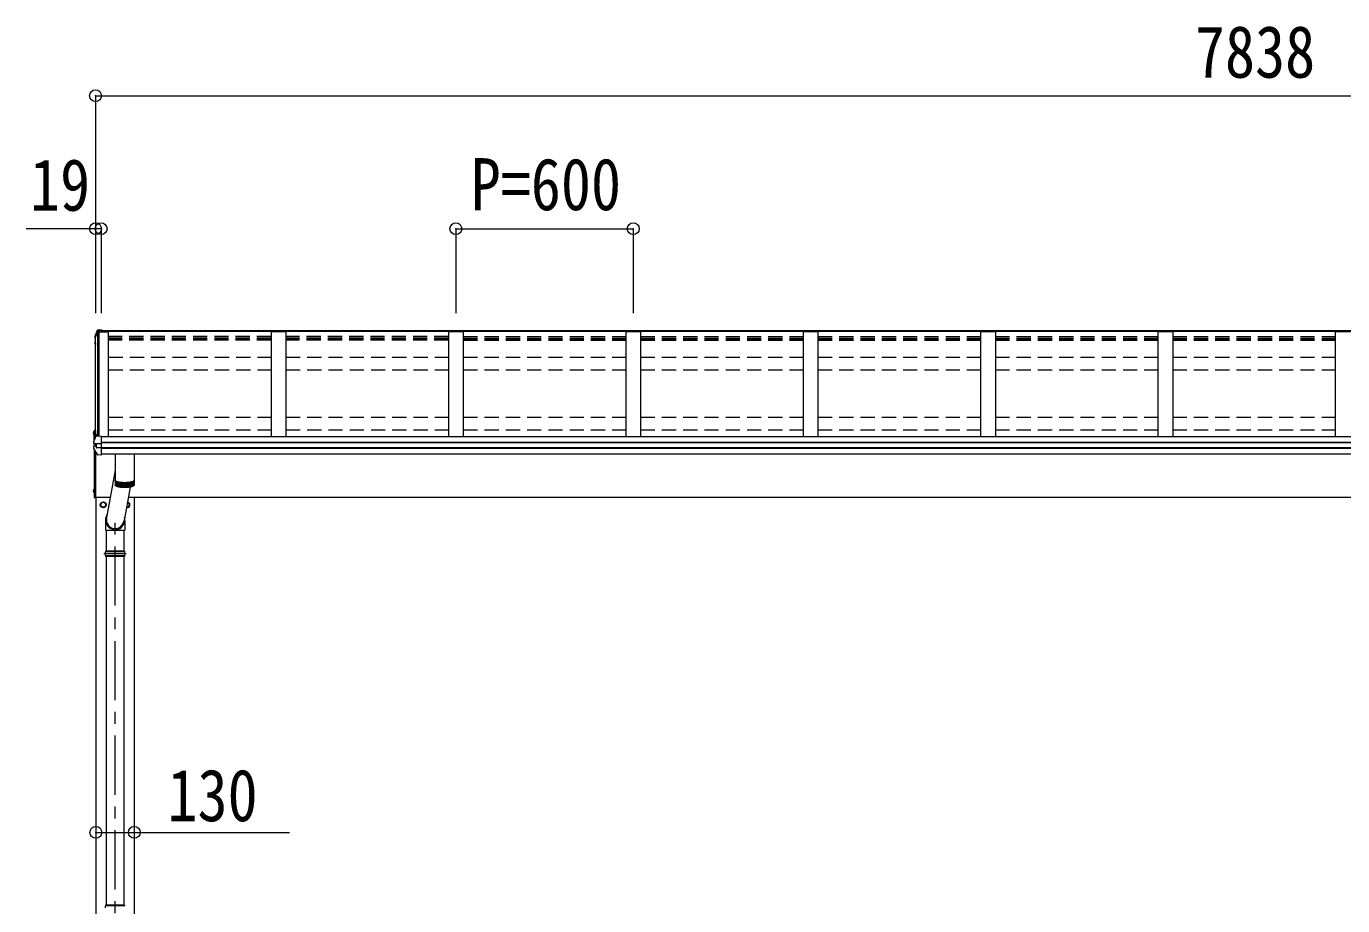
# Model space of a CAD drawing. Units: millimetres at full size; some dimension numbers follow another scale. Extents: x -11243 to 11243, y -7760 to 7760.
# Drawn here: x -8270 to -3817, y -3296 to -322 of the extents above; entities that cross this region are included whole.
import ezdxf
from ezdxf.enums import TextEntityAlignment as Align

# ---------------------------------------------------------------- set-up
doc = ezdxf.new("R2010")
doc.units = ezdxf.units.MM
doc.header["$LTSCALE"] = 40
doc.header["$PDMODE"] = 32
doc.header["$PDSIZE"] = 40
doc.linetypes.add('CHAIN1', pattern=[8, 5, -1, 1, -1])
doc.linetypes.add('DASHED1', pattern=[1.8, 1.2, -0.6])
for name, color, linetype, lineweight in [('0-1_本体', 5, 'CHAIN1', 9), ('0-3_ELV2', 4, 'Continuous', 9), ('0-6_OTH_LINE', 6, 'Continuous', 9), ('0-9_OUTLINE', 7, 'Continuous', 9)]:
    doc.layers.add(name, color=color, linetype=linetype, lineweight=lineweight)
doc.styles.add('ＭＳ ゴシック', font='')
doc.styles.get('ＭＳ ゴシック').set_extended_font_data('MS Gothic')

msp = doc.modelspace()

# ---------------------------------------------------------------- linework, layer by layer
at = {"layer": '0-1_本体'}
msp.add_line((-7969.61, -5161.28), (-7969.61, -1995.37), dxfattribs=at)
at = {"layer": '0-3_ELV2'}
for p, q in [((-8038.09, -1371.44), (-8038.09, -1375.46)), ((-8037.04, -1376.73), (-8035.61, -1377.01)), ((-8035.61, -1375.13), (-8036.18, -1375.02)), ((-8035.61, -1375.48), (-8036.18, -1375.37)), ((-8035.61, -1710.48), (-8035.61, -1372.77)), ((-8028.79, -1355.39), (-8027.59, -1355.33)), ((-8028.61, -1355.38), (-8028.61, -1709.36)), ((-8027.45, -1355.12), (-8027.81, -1352.64)), ((-8027.59, -1355.33), (-8027.81, -1353.84)), ((-8013.61, -1349.41), (-8027.77, -1350.18)), ((-8016.61, -1354.51), (-8027.45, -1355.12)), ((-8027.45, -1355.12), (-8027.45, -1355.54)), ((-8027.45, -1355.5), (-8016.61, -1355.5)), ((-8022.91, -1709.08), (-8022.91, -1355.5)), ((-8016.61, -1352.27), (-8016.61, -1355.5)), ((-8016.61, -1352.27), (-8013.61, -1352.27)), ((-216.61, -1352.27), (-8016.61, -1352.27)), ((-216.61, -1354.49), (-8016.61, -1354.49)), ((-8016.61, -1355.61), (-7991.61, -1355.61)), ((-8013.61, -1352.27), (-8013.61, -1349.41)), ((-7991.61, -1710.47), (-7991.61, -1355.61)), ((-7441.61, -1355.65), (-7441.61, -1710.47)), ((-7391.61, -1355.65), (-7441.61, -1355.65)), ((-7391.61, -1355.65), (-7391.61, -1710.47)), ((-6841.61, -1355.65), (-6841.61, -1710.47)), ((-6791.61, -1355.65), (-6841.61, -1355.65)), ((-6791.61, -1355.65), (-6791.61, -1710.47)), ((-6241.61, -1355.65), (-6241.61, -1710.47)), ((-6191.61, -1355.65), (-6241.61, -1355.65)), ((-6191.61, -1355.65), (-6191.61, -1710.47)), ((-5641.61, -1355.65), (-5641.61, -1710.47)), ((-5591.61, -1355.65), (-5641.61, -1355.65)), ((-5591.61, -1355.65), (-5591.61, -1710.47)), ((-5041.61, -1355.65), (-5041.61, -1710.47)), ((-4991.61, -1355.65), (-5041.61, -1355.65)), ((-4991.61, -1355.65), (-4991.61, -1710.47)), ((-4441.61, -1355.65), (-4441.61, -1710.47)), ((-4391.61, -1355.65), (-4441.61, -1355.65)), ((-4391.61, -1355.65), (-4391.61, -1710.47)), ((-3841.61, -1355.65), (-3841.61, -1710.47)), ((-3791.61, -1355.65), (-3841.61, -1355.65)), ((-8038.49, -1390.38), (-8038.49, -1394.43)), ((-8038.45, -1390.05), (-8038.46, -1390.11)), ((-8035.61, -1392.8), (-8037.44, -1393.16)), ((-8035.61, -1388.79), (-8036.75, -1388.93)), ((-8036.47, -1394.49), (-8035.61, -1394.33)), ((-8040.11, -1722.49), (-8040.11, -1690.32)), ((-8039.05, -1689.33), (-8036.11, -1689.51)), ((-8036.11, -1689.51), (-8036.11, -1711.77)), ((-8035.61, -1690.51), (-8035.61, -1710.48)), ((-8040.61, -1693.59), (-8041.59, -1693.77)), ((-8040.61, -1701.42), (-8041.59, -1701.25)), ((-8041.19, -1732.17), (-8041.19, -1725.66)), ((-8040.61, -1693.59), (-8040.61, -1701.42)), ((-8040.61, -1693.59), (-8040.11, -1693.68)), ((-8040.61, -1701.42), (-8040.11, -1701.33)), ((-8040.32, -1733.16), (-8040.39, -1733.15)), ((-8040.32, -1733.16), (-8040.31, -1733.16)), ((-8040.11, -1743.07), (-8040.11, -1733.19)), ((-8033.06, -1734.1), (-8039.44, -1733.3)), ((-8036.11, -1733.72), (-8036.11, -1742.3)), ((-8035.61, -1733.78), (-8035.61, -1742.2)), ((-8033.61, -1734.03), (-8033.61, -1747.82)), ((-8016.61, -1734.09), (-8031.41, -1734.19)), ((-8016.61, -1708.78), (-8016.61, -1772.26)), ((-216.61, -1710.47), (-8016.61, -1710.47)), ((-216.61, -1730), (-8016.61, -1730)), ((-216.61, -1730.9), (-8016.61, -1730.9)), ((-8041.66, -1750.72), (-8041.66, -1744.19)), ((-8033.61, -1741.81), (-8040.85, -1743.22)), ((-8040.11, -1753.58), (-8040.11, -1915.69)), ((-8035.61, -1760.91), (-8035.61, -1915.51)), ((-8016.61, -1747.95), (-8031.41, -1747.75)), ((-8028.99, -1771.16), (-8028.98, -1771.18)), ((-8016.61, -1772.26), (-8028.2, -1771.63)), ((-216.61, -1748.14), (-8016.61, -1748.14)), ((-216.61, -1750.1), (-8016.61, -1750.1)), ((-216.61, -1769.46), (-8016.61, -1769.46)), ((-8040.61, -1889.59), (-8041.59, -1889.77)), ((-8040.61, -1897.42), (-8041.59, -1897.25)), ((-8040.61, -1889.59), (-8040.61, -1897.42)), ((-8040.61, -1889.59), (-8040.11, -1889.68)), ((-8040.61, -1897.42), (-8040.11, -1897.33)), ((-7985.75, -1915.51), (-8035.61, -1915.51)), ((-8034.61, -1915.51), (-8034.61, -4965.51)), ((-8018.21, -1940.26), (-8018.11, -1940.26)), ((-8018.21, -1940.76), (-8018.11, -1940.76)), ((-2931.61, -1915.51), (-7924.79, -1915.51)), ((-7904.61, -1915.51), (-7904.61, -4965.51))]:
    msp.add_line(p, q, dxfattribs=at)
at = {"layer": '0-3_ELV2', "linetype": 'DASHED1'}
for p, q in [((-7441.61, -1371.05), (-7991.61, -1371.05)), ((-7441.61, -1377.42), (-7991.61, -1377.42)), ((-7441.61, -1379.41), (-7991.61, -1379.41)), ((-6841.61, -1371.05), (-7391.61, -1371.05)), ((-6841.61, -1377.42), (-7391.61, -1377.42)), ((-6841.61, -1379.41), (-7391.61, -1379.41)), ((-6791.61, -1371.05), (-6241.61, -1371.05)), ((-6791.61, -1377.42), (-6241.61, -1377.42)), ((-6791.61, -1379.41), (-6241.61, -1379.41)), ((-6191.61, -1371.05), (-5641.61, -1371.05)), ((-6191.61, -1377.42), (-5641.61, -1377.42)), ((-6191.61, -1379.41), (-5641.61, -1379.41)), ((-5591.61, -1371.05), (-5041.61, -1371.05)), ((-5591.61, -1377.42), (-5041.61, -1377.42)), ((-5591.61, -1379.41), (-5041.61, -1379.41)), ((-4991.61, -1371.05), (-4441.61, -1371.05)), ((-4991.61, -1377.42), (-4441.61, -1377.42)), ((-4991.61, -1379.41), (-4441.61, -1379.41)), ((-4391.61, -1371.05), (-3841.61, -1371.05)), ((-4391.61, -1377.42), (-3841.61, -1377.42)), ((-4391.61, -1379.41), (-3841.61, -1379.41)), ((-7441.61, -1383.18), (-7991.61, -1383.18)), ((-6841.61, -1383.18), (-7391.61, -1383.18)), ((-6791.61, -1383.18), (-6241.61, -1383.18)), ((-6191.61, -1383.18), (-5641.61, -1383.18)), ((-5591.61, -1383.18), (-5041.61, -1383.18)), ((-4991.61, -1383.18), (-4441.61, -1383.18)), ((-4391.61, -1383.18), (-3841.61, -1383.18)), ((-7991.61, -1441.66), (-7441.61, -1441.66)), ((-7391.61, -1441.66), (-6841.61, -1441.66)), ((-6791.61, -1441.66), (-6241.61, -1441.66)), ((-6191.61, -1441.66), (-5641.61, -1441.66)), ((-5591.61, -1441.66), (-5041.61, -1441.66)), ((-4991.61, -1441.66), (-4441.61, -1441.66)), ((-4391.61, -1441.66), (-3841.61, -1441.66)), ((-7991.61, -1484.17), (-7441.61, -1484.17)), ((-7391.61, -1484.17), (-6841.61, -1484.17)), ((-6791.61, -1484.17), (-6241.61, -1484.17)), ((-6191.61, -1484.17), (-5641.61, -1484.17)), ((-5591.61, -1484.17), (-5041.61, -1484.17)), ((-4991.61, -1484.17), (-4441.61, -1484.17)), ((-4391.61, -1484.17), (-3841.61, -1484.17)), ((-7991.61, -1644.44), (-7441.61, -1644.44)), ((-7391.61, -1644.44), (-6841.61, -1644.44)), ((-6791.61, -1644.44), (-6241.61, -1644.44)), ((-6191.61, -1644.44), (-5641.61, -1644.44)), ((-5591.61, -1644.44), (-5041.61, -1644.44)), ((-4991.61, -1644.44), (-4441.61, -1644.44)), ((-4391.61, -1644.44), (-3841.61, -1644.44)), ((-7991.61, -1686.96), (-7441.61, -1686.96)), ((-7391.61, -1686.96), (-6841.61, -1686.96)), ((-6791.61, -1686.96), (-6241.61, -1686.96)), ((-6191.61, -1686.96), (-5641.61, -1686.96)), ((-5591.61, -1686.96), (-5041.61, -1686.96)), ((-4991.61, -1686.96), (-4441.61, -1686.96)), ((-4391.61, -1686.96), (-3841.61, -1686.96)), ((-8042.69, -1695.21), (-8040.38, -1696.36)), ((-8042.69, -1699.81), (-8040.38, -1698.65)), ((-8040.38, -1696.36), (-8039.77, -1697.51)), ((-8040.38, -1698.65), (-8039.77, -1697.51)), ((-8042.69, -1891.21), (-8040.38, -1892.36)), ((-8042.69, -1895.81), (-8040.38, -1894.65)), ((-8040.38, -1892.36), (-8039.77, -1893.51)), ((-8040.38, -1894.65), (-8039.77, -1893.51))]:
    msp.add_line(p, q, dxfattribs=at)
at = {"layer": '0-3_ELV2'}
for points in [[(-8038.08, -1371.28), (-8038.09, -1371.39), (-8038.09, -1371.44)], [(-8030.42, -1351.39), (-8034.66, -1362), (-8038.01, -1370.95), (-8038.08, -1371.22), (-8038.08, -1371.28)], [(-8030.42, -1354.96), (-8031.42, -1357.45), (-8032.4, -1359.95), (-8033.37, -1362.45), (-8034.32, -1364.95), (-8035.27, -1367.46), (-8036.2, -1369.98), (-8037.11, -1372.5), (-8038.01, -1375.03)], [(-8013.61, -1351.84), (-8027.81, -1352.64), (-8027.81, -1353.84), (-8028.93, -1353.9)], [(-8027.51, -1355.54), (-8027.59, -1354.98), (-8027.59, -1355.33)], [(-8038.46, -1390.07), (-8038.48, -1390.24), (-8038.49, -1390.38)], [(-8038.32, -1395.07), (-8036.85, -1397.62), (-8035.61, -1399.74)], [(-8041.13, -1725.33), (-8041.18, -1725.54), (-8041.19, -1725.66)], [(-8033.25, -1704.53), (-8034.29, -1707.11), (-8035.31, -1709.69), (-8036.32, -1712.29), (-8037.31, -1714.89), (-8038.28, -1717.49), (-8039.25, -1720.1), (-8040.2, -1722.71), (-8041.13, -1725.33)], [(-8037.84, -1733.39), (-8039.08, -1733.34), (-8040.31, -1733.16)], [(-8033.06, -1734.1), (-8032.81, -1734.12), (-8032.67, -1734.14)], [(-8016.61, -1708.78), (-8030.61, -1709.46), (-8030.61, -1703.81), (-8032.38, -1703.9)], [(-8036.11, -1760.11), (-8036.11, -1916.51), (-8039.05, -1916.68)], [(-8036.11, -1760.11), (-8036.11, -1915.51), (-8035.61, -1915.51)], [(-7927.71, -1931.79), (-7921.11, -1935.6), (-7921.11, -1945.41), (-7929.61, -1950.32), (-7930.91, -1949.57)]]:
    msp.add_lwpolyline(points, dxfattribs=at)
msp.add_lwpolyline([(-8009.61, -1930.69), (-8001.11, -1935.6), (-8001.11, -1945.41), (-8009.61, -1950.32), (-8018.11, -1945.41), (-8018.11, -1935.6)], close=True, dxfattribs=at)
for radius in [10, 8.5]:
    msp.add_circle((-8009.61, -1940.51), radius, dxfattribs=at)
for centre, radius, start, end in [((-8036.79, -1375.46), 1.3, 160.55137, 259.11062), ((-8036.12, -1375.08), 0.299, 160.48478, 259.11069), ((-7566.68, -1541.95), 498.52, 158.04646, 160.43093), ((-8036.12, -1374.73), 0.3, 212.93591, 259.04607), ((-8028.84, -1355.6), 1.7, 92.9577, 157.99775), ((-8028.19, -1352.77), 2.62, 80.76, 148.16555), ((-8028.77, -1355.69), 0.3, 92.95769, 158.00506), ((-8037.19, -1394.43), 1.3, 100.8784, 209.72862), ((-8037.19, -1390.34), 1.3, 99.76805, 169.97457), ((-8036.74, -1391.26), 2.32, 92.65141, 119.69627), ((-8036.41, -1394.79), 0.299, 100.87832, 209.80871), ((-7603.85, -1146.18), 499.04, 209.85327, 210.09589), ((-7603.85, -1146.52), 499.04, 209.85327, 210.09589), ((-8039.11, -1690.32), 1, 86.5, 180), ((-8036.61, -1697.51), 6.5, 149.36409, 210.63591), ((-8041.43, -1694.65), 0.9, 100, 149.36409), ((-8041.43, -1700.36), 0.9, 210.63591, 260), ((-8040.19, -1732.17), 1, 180, 258.54639), ((-8032.33, -1704.9), 1, 92.95955, 157.94622), ((-8040.66, -1744.2), 0.998, 100.914, 179.94879), ((-8040.66, -1750.72), 1, 180, 210.67851), ((-7646.71, -1517.02), 459.05, 210.67556, 213.61643), ((-8033.96, -1731.47), 16.37, 271.41275, 274.51688), ((-8028.15, -1770.63), 1, 213.61937, 266.89265), ((-8036.61, -1893.51), 6.5, 149.36409, 210.63591), ((-8041.43, -1890.65), 0.9, 100, 149.36409), ((-8041.43, -1896.36), 0.9, 210.63591, 260), ((-8039.11, -1915.69), 1, 180, 273.5), ((-8009.61, -1940.51), 8.6, 171.25399, 178.33419), ((-8009.61, -1940.51), 8.6, 181.66581, 188.74601), ((-8009.61, -1940.51), 8.6, 111.25399, 128.74601), ((-8009.61, -1940.51), 8.6, 231.25399, 248.74601), ((-8009.61, -1940.51), 8.6, 51.25399, 68.74601), ((-8009.61, -1940.51), 8.6, 291.25399, 308.74601), ((-8009.61, -1940.51), 8.6, 351.25399, 8.74601), ((-7929.61, -1940.51), 10, 261.70038, 77.9371), ((-7929.61, -1940.51), 8.5, 262.03259, 77.60489), ((-7929.61, -1940.51), 8.6, 51.25399, 68.74601), ((-7929.61, -1940.51), 8.6, 291.25399, 308.74601), ((-7929.61, -1940.51), 8.6, 351.25399, 8.74601)]:
    msp.add_arc(centre, radius, start, end, dxfattribs=at)
for centre, major_axis, ratio, start_param, end_param in [((-8032.77, -1726.58), (-9.96, 2.12), 0.734427, 1.7356015, 1.8609052), ((-8032.61, -1747.63), (1, 0.195), 0.067217, 3.1284981, 3.4826308), ((-8032.77, -1755.35), (9.97, 1.96), 0.736539, 1.29146, 1.4167637)]:
    msp.add_ellipse(centre, major_axis=major_axis, ratio=ratio, start_param=start_param, end_param=end_param, dxfattribs=at)
at = {"layer": '0-6_OTH_LINE'}
for p, q in [((-8035.61, -556.81), (-8035.61, -1292.27)), ((-8035.61, -556.81), (-197.61, -556.81)), ((-8035.61, -1006.81), (-8269.73, -1006.81)), ((-8035.61, -1006.81), (-8035.61, -1292.27)), ((-8016.61, -1006.81), (-8035.61, -1006.81)), ((-8016.61, -1006.81), (-8016.61, -1292.27)), ((-6816.61, -1006.81), (-6816.61, -1292.27)), ((-6816.61, -1006.81), (-6216.61, -1006.81)), ((-6216.61, -1006.81), (-6216.61, -1292.27)), ((-8034.61, -3048.65), (-7904.61, -3048.65))]:
    msp.add_line(p, q, dxfattribs=at)
at = {"layer": '0-6_OTH_LINE', "lineweight": 18}
msp.add_line((-7904.61, -3048.65), (-7379.19, -3048.65), dxfattribs=at)
at = {"layer": '0-6_OTH_LINE'}
for p in [(-8035.61, -556.81), (-8035.61, -1006.81), (-8016.61, -1006.81), (-6816.61, -1006.81), (-6216.61, -1006.81), (-8034.61, -3048.65), (-7904.61, -3048.65)]:
    msp.add_point(p, dxfattribs=at)
at = {"layer": '0-9_OUTLINE'}
for p, q in [((-7969.11, -1769.46), (-7969.11, -1873.99)), ((-7905.11, -1769.46), (-7905.11, -1873.99)), ((-7969.11, -1822.87), (-7999.14, -1990.07)), ((-7967.76, -1860.91), (-7967.76, -1876.37)), ((-7966.23, -1861.96), (-7966.23, -1877.42)), ((-7964.14, -1862.97), (-7964.14, -1878.42)), ((-7961.51, -1863.89), (-7961.51, -1879.34)), ((-7958.41, -1864.71), (-7958.41, -1880.17)), ((-7954.89, -1865.41), (-7954.89, -1880.87)), ((-7951.03, -1865.99), (-7951.03, -1881.44)), ((-7946.89, -1866.42), (-7946.89, -1881.87)), ((-7942.56, -1866.69), (-7942.56, -1882.14)), ((-7938.12, -1866.81), (-7938.12, -1882.26)), ((-7933.66, -1866.76), (-7933.66, -1882.22)), ((-7929.26, -1866.56), (-7929.26, -1882.01)), ((-7925.01, -1866.2), (-7925.01, -1881.65)), ((-7921, -1865.69), (-7921, -1881.14)), ((-7917.3, -1880.49), (-7917.3, -1865.03)), ((-7913.98, -1879.71), (-7913.98, -1864.26)), ((-7911.11, -1863.36), (-7911.11, -1878.81)), ((-7908.75, -1877.82), (-7908.75, -1862.36)), ((-7906.93, -1861.27), (-7906.93, -1876.73)), ((-7905.7, -1875.54), (-7905.7, -1860.09)), ((-7918.55, -1880.73), (-7940.09, -2000.68)), ((-8002.22, -1995.28), (-8002.22, -2026.45)), ((-7936.23, -1994.86), (-7936.23, -2026.45)), ((-8002.22, -2026.45), (-7936.23, -2026.45)), ((-7999.61, -2026.45), (-7999.61, -2097.45)), ((-7939.61, -2026.45), (-7939.61, -2097.45)), ((-7931.61, -2106.45), (-8007.61, -2106.45)), ((-7937.01, -2099.45), (-8002.22, -2099.45)), ((-7937.01, -2113.45), (-8002.22, -2113.45)), ((-7937.61, -2097.45), (-8001.61, -2097.45)), ((-8001.61, -2097.45), (-8001.61, -2099.45)), ((-8001.61, -2113.45), (-8001.61, -2115.45)), ((-7937.61, -2115.45), (-8001.61, -2115.45)), ((-7999.61, -2115.45), (-7999.61, -3294.48)), ((-7939.61, -2115.45), (-7939.61, -3294.48)), ((-7937.61, -2097.45), (-7937.61, -2099.45)), ((-7937.61, -2113.45), (-7937.61, -2115.45)), ((-7937.61, -3294.48), (-8001.61, -3294.48)), ((-8001.61, -3294.48), (-8001.61, -3296.48)), ((-7937.61, -3294.48), (-7937.61, -3296.48)), ((-7937.01, -3296.48), (-8002.22, -3296.48))]:
    msp.add_line(p, q, dxfattribs=at)
for points in [[(-7937.11, -1865.85), (-7939.27, -1865.83), (-7941.42, -1865.77), (-7943.56, -1865.68), (-7945.66, -1865.55), (-7947.72, -1865.38), (-7949.73, -1865.18), (-7951.69, -1864.94), (-7953.58, -1864.67), (-7955.39, -1864.37), (-7957.13, -1864.03), (-7958.77, -1863.67), (-7960.31, -1863.27), (-7961.74, -1862.86), (-7963.07, -1862.41), (-7964.27, -1861.95), (-7965.35, -1861.46), (-7966.3, -1860.96), (-7967.12, -1860.44), (-7967.8, -1859.91), (-7968.35, -1859.37), (-7968.74, -1858.82), (-7969, -1858.27), (-7969.11, -1857.71), (-7969.11, -1857.57)], [(-7937.11, -1866.82), (-7939.27, -1866.8), (-7941.42, -1866.74), (-7943.56, -1866.65), (-7945.66, -1866.52), (-7947.72, -1866.35), (-7949.73, -1866.14), (-7951.69, -1865.91), (-7953.58, -1865.64), (-7955.39, -1865.33), (-7957.13, -1865), (-7958.77, -1864.63), (-7960.31, -1864.24), (-7961.74, -1863.82), (-7963.07, -1863.38), (-7964.27, -1862.91), (-7965.35, -1862.43), (-7966.3, -1861.93), (-7967.12, -1861.41), (-7967.8, -1860.88), (-7968.35, -1860.34), (-7968.74, -1859.79), (-7969, -1859.23), (-7969.11, -1858.67), (-7969.07, -1858.11), (-7969.06, -1858.05)], [(-7937.11, -1866.56), (-7939.23, -1866.54), (-7941.34, -1866.48), (-7943.42, -1866.39), (-7945.48, -1866.26), (-7947.5, -1866.09), (-7949.46, -1865.89), (-7951.38, -1865.66), (-7953.22, -1865.39), (-7954.99, -1865.09), (-7956.68, -1864.76), (-7958.27, -1864.4), (-7959.77, -1864.01), (-7961.16, -1863.6), (-7962.44, -1863.16), (-7963.6, -1862.7), (-7964.64, -1862.22), (-7965.55, -1861.73), (-7966.32, -1861.22), (-7966.96, -1860.7), (-7967.41, -1860.24)], [(-7905.11, -1857.57), (-7905.12, -1857.71), (-7905.23, -1858.27), (-7905.48, -1858.82), (-7905.88, -1859.37), (-7906.42, -1859.91), (-7907.11, -1860.44), (-7907.92, -1860.96), (-7908.88, -1861.46), (-7909.96, -1861.95), (-7911.16, -1862.41), (-7912.49, -1862.86), (-7913.92, -1863.27), (-7915.46, -1863.67), (-7917.1, -1864.03), (-7918.83, -1864.37), (-7920.65, -1864.67), (-7922.54, -1864.94), (-7924.49, -1865.18), (-7926.51, -1865.38), (-7928.57, -1865.55), (-7930.67, -1865.68), (-7932.8, -1865.77), (-7934.95, -1865.83), (-7937.11, -1865.85)], [(-7905.17, -1858.05), (-7905.15, -1858.11), (-7905.12, -1858.67), (-7905.23, -1859.23), (-7905.48, -1859.79), (-7905.88, -1860.34), (-7906.42, -1860.88), (-7907.11, -1861.41), (-7907.92, -1861.93), (-7908.88, -1862.43), (-7909.96, -1862.91), (-7911.16, -1863.38), (-7912.49, -1863.82), (-7913.92, -1864.24), (-7915.46, -1864.63), (-7917.1, -1865), (-7918.83, -1865.33), (-7920.65, -1865.64), (-7922.54, -1865.91), (-7924.49, -1866.14), (-7926.51, -1866.35), (-7928.57, -1866.52), (-7930.67, -1866.65), (-7932.8, -1866.74), (-7934.95, -1866.8), (-7937.11, -1866.82)], [(-7906.82, -1860.24), (-7907.26, -1860.7), (-7907.9, -1861.22), (-7908.68, -1861.73), (-7909.59, -1862.22), (-7910.63, -1862.7), (-7911.79, -1863.16), (-7913.07, -1863.6), (-7914.46, -1864.01), (-7915.95, -1864.4), (-7917.55, -1864.76), (-7919.24, -1865.09), (-7921.01, -1865.39), (-7922.85, -1865.66), (-7924.76, -1865.89), (-7926.73, -1866.09), (-7928.75, -1866.26), (-7930.81, -1866.39), (-7932.89, -1866.48), (-7935, -1866.54), (-7937.11, -1866.56)], [(-7937.11, -1882.27), (-7939.27, -1882.25), (-7941.42, -1882.19), (-7943.56, -1882.1), (-7945.66, -1881.97), (-7947.72, -1881.8), (-7949.73, -1881.6), (-7951.69, -1881.36), (-7953.58, -1881.09), (-7955.39, -1880.79), (-7957.13, -1880.45), (-7958.77, -1880.09), (-7960.31, -1879.69), (-7961.74, -1879.28), (-7963.07, -1878.83), (-7964.27, -1878.37), (-7965.35, -1877.88), (-7966.3, -1877.38), (-7967.12, -1876.86), (-7967.8, -1876.33), (-7968.35, -1875.79), (-7968.74, -1875.24), (-7969, -1874.69), (-7969.11, -1874.13), (-7969.11, -1873.99)], [(-7905.11, -1873.99), (-7905.12, -1874.13), (-7905.23, -1874.69), (-7905.48, -1875.24), (-7905.88, -1875.79), (-7906.42, -1876.33), (-7907.11, -1876.86), (-7907.92, -1877.38), (-7908.88, -1877.88), (-7909.96, -1878.37), (-7911.16, -1878.83), (-7912.49, -1879.28), (-7913.92, -1879.69), (-7915.46, -1880.09), (-7917.1, -1880.45), (-7918.83, -1880.79), (-7920.65, -1881.09), (-7922.54, -1881.36), (-7924.49, -1881.6), (-7926.51, -1881.8), (-7928.57, -1881.97), (-7930.67, -1882.1), (-7932.8, -1882.19), (-7934.95, -1882.25), (-7937.11, -1882.27)]]:
    msp.add_lwpolyline(points, dxfattribs=at)
for centre, start, end in [((-7975.36, -2106.45), 165.38917, 180), ((-7975.36, -2106.45), 180, 194.61083), ((-7963.86, -2106.45), 345.38921, 14.61081), ((-7975.36, -3303.48), 165.38917, 180)]:
    msp.add_arc(centre, 27.75, start, end, dxfattribs=at)
for centre, major_axis, ratio, start_param, end_param in [((-7969.22, -1991.77), (33, -3.09), 0.972144, 2.6034367, 6.6213062), ((-7969.29, -1991.76), (29.65, -2.78), 0.991517, 3.1388818, 6.2831853)]:
    msp.add_ellipse(centre, major_axis=major_axis, ratio=ratio, start_param=start_param, end_param=end_param, dxfattribs=at)

# ---------------------------------------------------------------- texts
at = {"layer": '0-6_OTH_LINE', "color": 7, "style": 'ＭＳ ゴシック', "width": 0.85}
for s, p in [('7838', (-4316.61, -548.81)), ('19', (-8257.45, -998.83)), ('P=600', (-6766.61, -996.81)), ('130', (-7792.43, -3063.6))]:
    msp.add_text(s, height=176, dxfattribs=at).set_placement(p, align=Align.BOTTOM_LEFT)

doc.saveas('drawing.dxf')
